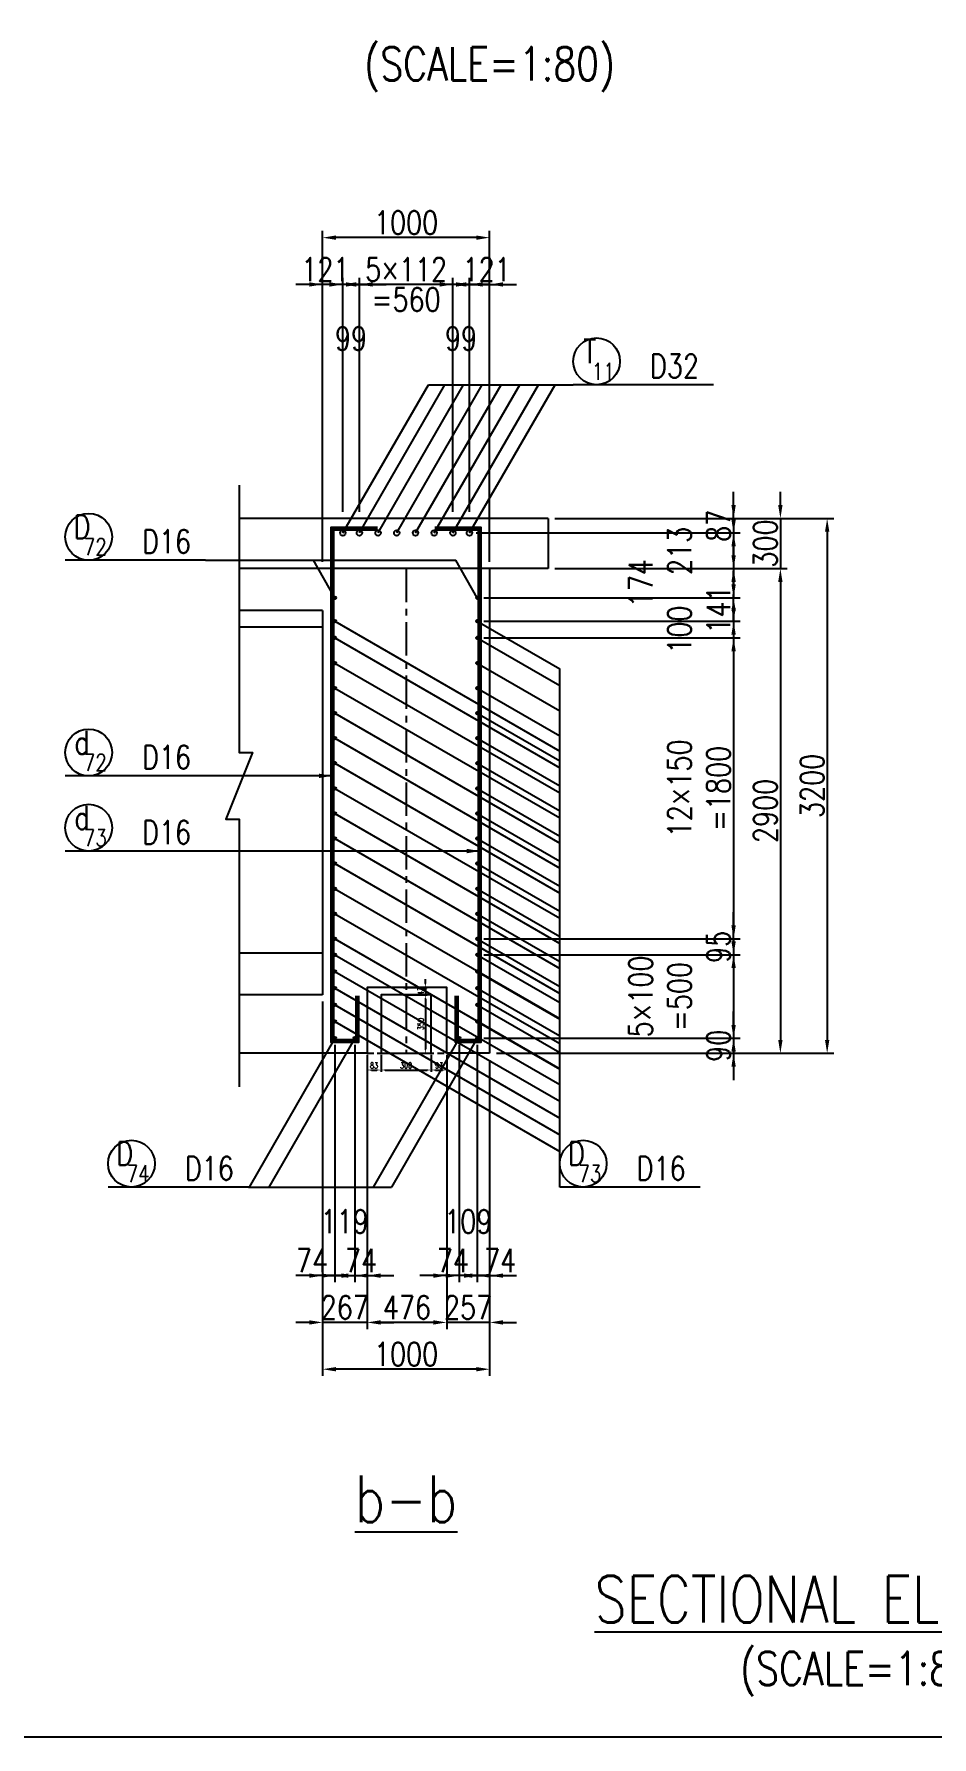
# Model space of a CAD drawing. Header units: millimetres. Extents: x -41433 to 131500, y -94900 to 39745.
# Drawn here: x 107423 to 112797, y -39900 to -29712 of the extents above; entities that cross this region are included whole.
import ezdxf
from ezdxf.enums import TextEntityAlignment as Align

# ---------------------------------------------------------------- set-up
doc = ezdxf.new("R2010")
doc.units = ezdxf.units.MM
doc.header["$LTSCALE"] = 160
doc.header["$MEASUREMENT"] = 0
doc.linetypes.add('CENTER', pattern=[2, 1.25, -0.25, 0.25, -0.25])
doc.linetypes.add('HIDDEN', pattern=[0.375, 0.25, -0.125])
doc.layers.get('DEFPOINTS').update_dxf_attribs({"color": 53, "linetype": 'CONTINUOUS'})
for name, color, linetype in [('DIM', 6, 'CONTINUOUS'), ('DIM-L', 6, 'CONTINUOUS'), ('GAIKEI-KEIKAKU', 4, 'CONTINUOUS'), ('TEKKIN-C', 3, 'CONTINUOUS'), ('TEKKIN-L', 2, 'CONTINUOUS'), ('TEKKIN-S', 3, 'CONTINUOUS'), ('TEXT', 4, 'CONTINUOUS'), ('TITLE', 3, 'CONTINUOUS')]:
    doc.layers.add(name, color=color, linetype=linetype)
doc.styles.add('DIM-TEXT', font='ROMANS', dxfattribs={"width": 0.8, "bigfont": 'EXTFONT'})
doc.styles.add('romans', font='romans.shx', dxfattribs={"bigfont": 'extfont.shx'})
doc.dimstyles.new('DIM10', dxfattribs={"dimscale": 10, "dimtxt": 3.5, "dimasz": 2.5, "dimexe": 1, "dimexo": 1, "dimgap": 1, "dimtad": 3, "dimdec": 1, "dimrnd": 1, "dimdsep": 46, "dimtxsty": 'DIM-TEXT', "dimcen": 0, "dimclrt": 4, "dimaunit": 1, "dimadec": 3, "dimazin": 2, "dimtfac": 1, "dimtdec": 1, "dimtix": 1, "dimtmove": 2, "dimatfit": 3, "dimfxl": 1, "dimtolj": 1, "dimtzin": 0, "dimlwd": -1, "dimlwe": -1, "dimarcsym": 0})
doc.dimstyles.new('DIM40', dxfattribs={"dimscale": 40, "dimtxt": 3.5, "dimasz": 2, "dimexe": 1, "dimexo": 1, "dimgap": 0.5, "dimtad": 1, "dimdec": 0, "dimzin": 9, "dimdsep": 46, "dimtxsty": 'DIM-TEXT', "dimcen": 0, "dimclrt": 4, "dimaunit": 1, "dimadec": 4, "dimazin": 0, "dimtfac": 1, "dimtdec": 0, "dimtix": 1, "dimtmove": 2, "dimatfit": 0, "dimfxl": 1, "dimlwd": -1, "dimlwe": -1, "dimarcsym": 0})

# ---------------------------------------------------------------- blocks, each defined once
blk = doc.blocks.new('*D1239')
at = {"layer": 'DEFPOINTS', "color": 0, "transparency": 16777216}
for p in [(109150, -35460), (110150, -35810), (109150, -37700)]:
    blk.add_point(p, dxfattribs=at)
at = {"layer": 'DIM', "color": 0, "transparency": 16777216}
for p, q in [((109150, -35500), (109150, -37740)), ((110150, -35850), (110150, -37740)), ((110070, -37700), (109230, -37700))]:
    blk.add_line(p, q, dxfattribs=at)
for points in [[(109230, -37687), (109230, -37713), (109150, -37700)], [(110070, -37687), (110070, -37713), (110150, -37700)]]:
    blk.add_solid(points, dxfattribs=at)
at = {"layer": 'DIM', "color": 4, "transparency": 16777216, "insert": (109650, -37610), "char_height": 140, "attachment_point": 5, "style": 'DIM-TEXT'}
blk.add_mtext('1000', dxfattribs=at)
blk = doc.blocks.new('*D1240')
at = {"layer": 'DEFPOINTS', "color": 0, "transparency": 16777216}
for p in [(110076, -35720), (110150, -35810), (110076, -37140)]:
    blk.add_point(p, dxfattribs=at)
at = {"layer": 'DIM', "color": 0, "transparency": 16777216}
for p, q in [((110076, -35760), (110076, -37180)), ((110150, -35850), (110150, -37180)), ((109996, -37140), (109916, -37140)), ((110150, -37140), (110076, -37140)), ((110230, -37140), (110310, -37140))]:
    blk.add_line(p, q, dxfattribs=at)
for points in [[(109996, -37127), (109996, -37153), (110076, -37140)], [(110230, -37127), (110230, -37153), (110150, -37140)]]:
    blk.add_solid(points, dxfattribs=at)
at = {"layer": 'DIM', "color": 4, "transparency": 16777216, "insert": (110213, -37050), "char_height": 140, "attachment_point": 5, "style": 'DIM-TEXT'}
blk.add_mtext('74', dxfattribs=at)
blk = doc.blocks.new('*D1241')
at = {"layer": 'DEFPOINTS', "color": 0, "transparency": 16777216}
for p in [(109967, -35720), (110076, -35720), (109967, -37140)]:
    blk.add_point(p, dxfattribs=at)
at = {"layer": 'DIM', "color": 0, "transparency": 16777216}
for p, q in [((109967, -35760), (109967, -37180)), ((110076, -35760), (110076, -37180)), ((109887, -37140), (109807, -37140)), ((110076, -37140), (109967, -37140)), ((110156, -37140), (110236, -37140))]:
    blk.add_line(p, q, dxfattribs=at)
for points in [[(109887, -37127), (109887, -37153), (109967, -37140)], [(110156, -37127), (110156, -37153), (110076, -37140)]]:
    blk.add_solid(points, dxfattribs=at)
at = {"layer": 'DIM', "color": 4, "transparency": 16777216, "insert": (110022, -36933), "char_height": 140, "attachment_point": 5, "style": 'DIM-TEXT'}
blk.add_mtext('109\\P ', dxfattribs=at)
blk = doc.blocks.new('*D1242')
at = {"layer": 'DEFPOINTS', "color": 0, "transparency": 16777216}
for p in [(109967, -35720), (109893, -35810), (109893, -37140)]:
    blk.add_point(p, dxfattribs=at)
at = {"layer": 'DIM', "color": 0, "transparency": 16777216}
for p, q in [((109967, -35760), (109967, -37180)), ((109893, -35850), (109893, -37180)), ((109813, -37140), (109733, -37140)), ((109967, -37140), (109893, -37140)), ((110047, -37140), (110127, -37140))]:
    blk.add_line(p, q, dxfattribs=at)
for points in [[(109813, -37127), (109813, -37153), (109893, -37140)], [(110047, -37127), (110047, -37153), (109967, -37140)]]:
    blk.add_solid(points, dxfattribs=at)
at = {"layer": 'DIM', "color": 4, "transparency": 16777216, "insert": (109930, -37050), "char_height": 140, "attachment_point": 5, "style": 'DIM-TEXT'}
blk.add_mtext('74', dxfattribs=at)
blk = doc.blocks.new('*D1243')
at = {"layer": 'DEFPOINTS', "color": 0, "transparency": 16777216}
for p in [(109417, -35810), (109893, -35810), (109417, -37420)]:
    blk.add_point(p, dxfattribs=at)
at = {"layer": 'DIM', "color": 0, "transparency": 16777216}
for p, q in [((109417, -35850), (109417, -37460)), ((109893, -35850), (109893, -37460)), ((109813, -37420), (109497, -37420))]:
    blk.add_line(p, q, dxfattribs=at)
for points in [[(109497, -37407), (109497, -37433), (109417, -37420)], [(109813, -37407), (109813, -37433), (109893, -37420)]]:
    blk.add_solid(points, dxfattribs=at)
at = {"layer": 'DIM', "color": 4, "transparency": 16777216, "insert": (109655, -37330), "char_height": 140, "attachment_point": 5, "style": 'DIM-TEXT'}
blk.add_mtext('476', dxfattribs=at)
blk = doc.blocks.new('*D1244')
at = {"layer": 'DEFPOINTS', "color": 0, "transparency": 16777216}
for p in [(109224, -35720), (109343, -35720), (109343, -37140)]:
    blk.add_point(p, dxfattribs=at)
at = {"layer": 'DIM', "color": 0, "transparency": 16777216}
for p, q in [((109224, -35760), (109224, -37180)), ((109343, -35760), (109343, -37180)), ((109144, -37140), (109064, -37140)), ((109224, -37140), (109343, -37140)), ((109423, -37140), (109503, -37140))]:
    blk.add_line(p, q, dxfattribs=at)
for points in [[(109144, -37127), (109144, -37153), (109224, -37140)], [(109423, -37127), (109423, -37153), (109343, -37140)]]:
    blk.add_solid(points, dxfattribs=at)
at = {"layer": 'DIM', "color": 4, "transparency": 16777216, "insert": (109283, -36933), "char_height": 140, "attachment_point": 5, "style": 'DIM-TEXT'}
blk.add_mtext('119\\P ', dxfattribs=at)
blk = doc.blocks.new('*D1245')
at = {"layer": 'DEFPOINTS', "color": 0, "transparency": 16777216}
for p in [(109343, -35720), (109417, -35810), (109417, -37140)]:
    blk.add_point(p, dxfattribs=at)
at = {"layer": 'DIM', "color": 0, "transparency": 16777216}
for p, q in [((109343, -35760), (109343, -37180)), ((109417, -35850), (109417, -37180)), ((109263, -37140), (109183, -37140)), ((109343, -37140), (109417, -37140)), ((109497, -37140), (109577, -37140))]:
    blk.add_line(p, q, dxfattribs=at)
for points in [[(109263, -37127), (109263, -37153), (109343, -37140)], [(109497, -37127), (109497, -37153), (109417, -37140)]]:
    blk.add_solid(points, dxfattribs=at)
at = {"layer": 'DIM', "color": 4, "transparency": 16777216, "insert": (109380, -37050), "char_height": 140, "attachment_point": 5, "style": 'DIM-TEXT'}
blk.add_mtext('74', dxfattribs=at)
blk = doc.blocks.new('*D1246')
at = {"layer": 'DEFPOINTS', "color": 0, "transparency": 16777216}
for p in [(109224, -35720), (109150, -35810), (109224, -37140)]:
    blk.add_point(p, dxfattribs=at)
at = {"layer": 'DIM', "color": 0, "transparency": 16777216}
for p, q in [((109224, -35760), (109224, -37180)), ((109150, -35850), (109150, -37180)), ((109070, -37140), (108990, -37140)), ((109150, -37140), (109224, -37140)), ((109304, -37140), (109384, -37140))]:
    blk.add_line(p, q, dxfattribs=at)
for points in [[(109070, -37127), (109070, -37153), (109150, -37140)], [(109304, -37127), (109304, -37153), (109224, -37140)]]:
    blk.add_solid(points, dxfattribs=at)
at = {"layer": 'DIM', "color": 4, "transparency": 16777216, "insert": (109087, -37050), "char_height": 140, "attachment_point": 5, "style": 'DIM-TEXT'}
blk.add_mtext('74', dxfattribs=at)
blk = doc.blocks.new('*D1247')
at = {"layer": 'DEFPOINTS', "color": 0, "transparency": 16777216}
for p in [(109893, -35810), (110150, -35810), (109893, -37420)]:
    blk.add_point(p, dxfattribs=at)
at = {"layer": 'DIM', "color": 0, "transparency": 16777216}
for p, q in [((109893, -35850), (109893, -37460)), ((110150, -35850), (110150, -37460)), ((109813, -37420), (109733, -37420)), ((110150, -37420), (109893, -37420)), ((110230, -37420), (110310, -37420))]:
    blk.add_line(p, q, dxfattribs=at)
for points in [[(109813, -37407), (109813, -37433), (109893, -37420)], [(110230, -37407), (110230, -37433), (110150, -37420)]]:
    blk.add_solid(points, dxfattribs=at)
at = {"layer": 'DIM', "color": 4, "transparency": 16777216, "insert": (110021, -37330), "char_height": 140, "attachment_point": 5, "style": 'DIM-TEXT'}
blk.add_mtext('257', dxfattribs=at)
blk = doc.blocks.new('*D1248')
at = {"layer": 'DEFPOINTS', "color": 0, "transparency": 16777216}
for p in [(109150, -35460), (109417, -35810), (109150, -37420)]:
    blk.add_point(p, dxfattribs=at)
at = {"layer": 'DIM', "color": 0, "transparency": 16777216}
for p, q in [((109150, -35500), (109150, -37460)), ((109417, -35850), (109417, -37460)), ((109070, -37420), (108990, -37420)), ((109417, -37420), (109150, -37420)), ((109497, -37420), (109577, -37420))]:
    blk.add_line(p, q, dxfattribs=at)
for points in [[(109070, -37407), (109070, -37433), (109150, -37420)], [(109497, -37407), (109497, -37433), (109417, -37420)]]:
    blk.add_solid(points, dxfattribs=at)
at = {"layer": 'DIM', "color": 4, "transparency": 16777216, "insert": (109283, -37330), "char_height": 140, "attachment_point": 5, "style": 'DIM-TEXT'}
blk.add_mtext('267', dxfattribs=at)
blk = doc.blocks.new('*D1249')
at = {"layer": 'DEFPOINTS', "color": 0, "transparency": 16777216}
for p in [(110500, -32910), (110076, -33084), (111610, -33084)]:
    blk.add_point(p, dxfattribs=at)
at = {"layer": 'DIM', "color": 0, "transparency": 16777216}
for p, q in [((111610, -32830), (111610, -32750)), ((110540, -32910), (111650, -32910)), ((111610, -32910), (111610, -33084)), ((110116, -33084), (111650, -33084)), ((111610, -33164), (111610, -33244))]:
    blk.add_line(p, q, dxfattribs=at)
for points in [[(111597, -32830), (111623, -32830), (111610, -32910)], [(111597, -33164), (111623, -33164), (111610, -33084)]]:
    blk.add_solid(points, dxfattribs=at)
at = {"layer": 'DIM', "color": 4, "transparency": 16777216, "insert": (111287, -32997), "char_height": 140, "attachment_point": 5, "rotation": 90, "style": 'DIM-TEXT'}
blk.add_mtext('174\\P\\P ', dxfattribs=at)
blk = doc.blocks.new('*D1250')
at = {"layer": 'DEFPOINTS', "color": 0, "transparency": 16777216}
for p in [(110076, -33325), (110076, -35125), (111610, -35125)]:
    blk.add_point(p, dxfattribs=at)
at = {"layer": 'DIM', "color": 0, "transparency": 16777216}
for p, q in [((110116, -33325), (111650, -33325)), ((111610, -33405), (111610, -35045)), ((110116, -35125), (111650, -35125))]:
    blk.add_line(p, q, dxfattribs=at)
for points in [[(111597, -33405), (111623, -33405), (111610, -33325)], [(111597, -35045), (111623, -35045), (111610, -35125)]]:
    blk.add_solid(points, dxfattribs=at)
at = {"layer": 'DIM', "color": 4, "transparency": 16777216, "insert": (111403, -34225), "char_height": 140, "attachment_point": 5, "rotation": 90, "style": 'DIM-TEXT'}
blk.add_mtext('12×150\\P=1800', dxfattribs=at)
blk = doc.blocks.new('*D1251')
at = {"layer": 'DEFPOINTS', "color": 0, "transparency": 16777216}
for p in [(110076, -35125), (110076, -35220), (111610, -35220)]:
    blk.add_point(p, dxfattribs=at)
at = {"layer": 'DIM', "color": 0, "transparency": 16777216}
for p, q in [((111610, -35045), (111610, -34965)), ((110116, -35125), (111650, -35125)), ((111610, -35125), (111610, -35220)), ((110116, -35220), (111650, -35220)), ((111610, -35300), (111610, -35380))]:
    blk.add_line(p, q, dxfattribs=at)
for points in [[(111597, -35045), (111623, -35045), (111610, -35125)], [(111597, -35300), (111623, -35300), (111610, -35220)]]:
    blk.add_solid(points, dxfattribs=at)
at = {"layer": 'DIM', "color": 4, "transparency": 16777216, "insert": (111520, -35173), "char_height": 140, "attachment_point": 5, "rotation": 90, "style": 'DIM-TEXT'}
blk.add_mtext('95', dxfattribs=at)
blk = doc.blocks.new('*D1252')
at = {"layer": 'DEFPOINTS', "color": 0, "transparency": 16777216}
for p in [(110076, -35220), (110076, -35720), (111610, -35720)]:
    blk.add_point(p, dxfattribs=at)
at = {"layer": 'DIM', "color": 0, "transparency": 16777216}
for p, q in [((111610, -35140), (111610, -35060)), ((110116, -35220), (111650, -35220)), ((111610, -35220), (111610, -35720)), ((110116, -35720), (111650, -35720)), ((111610, -35800), (111610, -35880))]:
    blk.add_line(p, q, dxfattribs=at)
for points in [[(111597, -35140), (111623, -35140), (111610, -35220)], [(111597, -35800), (111623, -35800), (111610, -35720)]]:
    blk.add_solid(points, dxfattribs=at)
at = {"layer": 'DIM', "color": 4, "transparency": 16777216, "insert": (111287, -35470), "char_height": 140, "attachment_point": 5, "rotation": 90, "style": 'DIM-TEXT'}
blk.add_mtext('5×100\\P=500\\P ', dxfattribs=at)
blk = doc.blocks.new('*D1253')
at = {"layer": 'DEFPOINTS', "color": 0, "transparency": 16777216}
for p in [(110076, -35720), (110150, -35810), (111610, -35810)]:
    blk.add_point(p, dxfattribs=at)
at = {"layer": 'DIM', "color": 0, "transparency": 16777216}
for p, q in [((111610, -35640), (111610, -35560)), ((110116, -35720), (111650, -35720)), ((111610, -35720), (111610, -35810)), ((110190, -35810), (111650, -35810)), ((111610, -35890), (111610, -35970))]:
    blk.add_line(p, q, dxfattribs=at)
for points in [[(111597, -35640), (111623, -35640), (111610, -35720)], [(111597, -35890), (111623, -35890), (111610, -35810)]]:
    blk.add_solid(points, dxfattribs=at)
at = {"layer": 'DIM', "color": 4, "transparency": 16777216, "insert": (111520, -35765), "char_height": 140, "attachment_point": 5, "rotation": 90, "style": 'DIM-TEXT'}
blk.add_mtext('90', dxfattribs=at)
blk = doc.blocks.new('*D1254')
at = {"layer": 'DEFPOINTS', "color": 0, "transparency": 16777216}
for p in [(110500, -32610), (110500, -32910), (111890, -32910)]:
    blk.add_point(p, dxfattribs=at)
at = {"layer": 'DIM', "color": 0, "transparency": 16777216}
for p, q in [((111890, -32530), (111890, -32450)), ((110540, -32610), (111930, -32610)), ((111890, -32610), (111890, -32910)), ((110540, -32910), (111930, -32910)), ((111890, -32990), (111890, -33070))]:
    blk.add_line(p, q, dxfattribs=at)
for points in [[(111877, -32530), (111903, -32530), (111890, -32610)], [(111877, -32990), (111903, -32990), (111890, -32910)]]:
    blk.add_solid(points, dxfattribs=at)
at = {"layer": 'DIM', "color": 4, "transparency": 16777216, "insert": (111800, -32760), "char_height": 140, "attachment_point": 5, "rotation": 90, "style": 'DIM-TEXT'}
blk.add_mtext('300', dxfattribs=at)
blk = doc.blocks.new('*D1255')
at = {"layer": 'DEFPOINTS', "color": 0, "transparency": 16777216}
for p in [(110500, -32910), (110150, -35810), (111890, -35810)]:
    blk.add_point(p, dxfattribs=at)
at = {"layer": 'DIM', "color": 0, "transparency": 16777216}
for p, q in [((110540, -32910), (111930, -32910)), ((111890, -32990), (111890, -35730)), ((110190, -35810), (111930, -35810))]:
    blk.add_line(p, q, dxfattribs=at)
for points in [[(111877, -32990), (111903, -32990), (111890, -32910)], [(111877, -35730), (111903, -35730), (111890, -35810)]]:
    blk.add_solid(points, dxfattribs=at)
at = {"layer": 'DIM', "color": 4, "transparency": 16777216, "insert": (111800, -34360), "char_height": 140, "attachment_point": 5, "rotation": 90, "style": 'DIM-TEXT'}
blk.add_mtext('2900', dxfattribs=at)
blk = doc.blocks.new('*D1256')
at = {"layer": 'DEFPOINTS', "color": 0, "transparency": 16777216}
for p in [(110500, -32610), (110150, -35810), (112170, -35810)]:
    blk.add_point(p, dxfattribs=at)
at = {"layer": 'DIM', "color": 0, "transparency": 16777216}
for p, q in [((110540, -32610), (112210, -32610)), ((112170, -32690), (112170, -35730)), ((110190, -35810), (112210, -35810))]:
    blk.add_line(p, q, dxfattribs=at)
for points in [[(112157, -32690), (112183, -32690), (112170, -32610)], [(112157, -35730), (112183, -35730), (112170, -35810)]]:
    blk.add_solid(points, dxfattribs=at)
at = {"layer": 'DIM', "color": 4, "transparency": 16777216, "insert": (112080, -34210), "char_height": 140, "attachment_point": 5, "rotation": 90, "style": 'DIM-TEXT'}
blk.add_mtext('3200', dxfattribs=at)
blk = doc.blocks.new('*D1257')
at = {"layer": 'DEFPOINTS', "color": 0, "transparency": 16777216}
for p in [(110076, -33084), (111610, -33084), (110076, -33225)]:
    blk.add_point(p, dxfattribs=at)
at = {"layer": 'DIM', "color": 0, "transparency": 16777216}
for p, q in [((111610, -33004), (111610, -32924)), ((110116, -33084), (111650, -33084)), ((111610, -33225), (111610, -33084)), ((110116, -33225), (111650, -33225)), ((111610, -33305), (111610, -33385))]:
    blk.add_line(p, q, dxfattribs=at)
for points in [[(111597, -33004), (111623, -33004), (111610, -33084)], [(111597, -33305), (111623, -33305), (111610, -33225)]]:
    blk.add_solid(points, dxfattribs=at)
at = {"layer": 'DIM', "color": 4, "transparency": 16777216, "insert": (111520, -33155), "char_height": 140, "attachment_point": 5, "rotation": 90, "style": 'DIM-TEXT'}
blk.add_mtext('141', dxfattribs=at)
blk = doc.blocks.new('*D1271')
at = {"layer": 'DEFPOINTS', "color": 0, "transparency": 16777216}
for p in [(110076, -33225), (110076, -33325), (111610, -33325)]:
    blk.add_point(p, dxfattribs=at)
at = {"layer": 'DIM', "color": 0, "transparency": 16777216}
for p, q in [((111610, -33145), (111610, -33065)), ((110116, -33225), (111650, -33225)), ((111610, -33225), (111610, -33325)), ((110116, -33325), (111650, -33325)), ((111610, -33405), (111610, -33485))]:
    blk.add_line(p, q, dxfattribs=at)
for points in [[(111597, -33145), (111623, -33145), (111610, -33225)], [(111597, -33405), (111623, -33405), (111610, -33325)]]:
    blk.add_solid(points, dxfattribs=at)
at = {"layer": 'DIM', "color": 4, "transparency": 16777216, "insert": (111403, -33275), "char_height": 140, "attachment_point": 5, "rotation": 90, "style": 'DIM-TEXT'}
blk.add_mtext('100\\P ', dxfattribs=at)
blk = doc.blocks.new('*D706')
at = {"layer": 'DEFPOINTS', "transparency": 16777216}
for p, q in [((122520, 4360), (122520, 4260)), ((122820, 4360), (122820, 4260)), ((122545, 4270), (122795, 4270))]:
    blk.add_line(p, q, dxfattribs=at)
at = {"layer": 'DEFPOINTS', "color": 0, "transparency": 16777216}
for p in [(122520, 4370), (122820, 4370), (122820, 4270)]:
    blk.add_point(p, dxfattribs=at)
at = {"layer": 'DEFPOINTS', "transparency": 16777216}
for points in [[(122545, 4274), (122545, 4266), (122520, 4270)], [(122795, 4274), (122795, 4266), (122820, 4270)]]:
    blk.add_solid(points, dxfattribs=at)
at = {"layer": 'DEFPOINTS', "transparency": 16777216, "insert": (122670, 4297), "char_height": 35, "attachment_point": 5, "style": 'DIM-TEXT'}
blk.add_mtext('\\A1;300', dxfattribs=at)
blk = doc.blocks.new('*D707')
at = {"layer": 'DEFPOINTS', "transparency": 16777216}
for p, q in [((122437, 4360), (122437, 4260)), ((122520, 4360), (122520, 4260)), ((122462, 4270), (122495, 4270))]:
    blk.add_line(p, q, dxfattribs=at)
at = {"layer": 'DEFPOINTS', "color": 0, "transparency": 16777216}
for p in [(122437, 4370), (122520, 4370), (122520, 4270)]:
    blk.add_point(p, dxfattribs=at)
at = {"layer": 'DEFPOINTS', "transparency": 16777216}
for points in [[(122462, 4274), (122462, 4266), (122437, 4270)], [(122495, 4274), (122495, 4266), (122520, 4270)]]:
    blk.add_solid(points, dxfattribs=at)
at = {"layer": 'DEFPOINTS', "transparency": 16777216, "insert": (122478, 4297), "char_height": 35, "attachment_point": 5, "style": 'DIM-TEXT'}
blk.add_mtext('\\A1;83', dxfattribs=at)
blk = doc.blocks.new('*D708')
at = {"layer": 'DEFPOINTS', "transparency": 16777216}
for p, q in [((122820, 4360), (122820, 4260)), ((122913, 4360), (122913, 4260)), ((122845, 4270), (122888, 4270))]:
    blk.add_line(p, q, dxfattribs=at)
at = {"layer": 'DEFPOINTS', "color": 0, "transparency": 16777216}
for p in [(122820, 4370), (122913, 4370), (122913, 4270)]:
    blk.add_point(p, dxfattribs=at)
at = {"layer": 'DEFPOINTS', "transparency": 16777216}
for points in [[(122845, 4274), (122845, 4266), (122820, 4270)], [(122888, 4274), (122888, 4266), (122913, 4270)]]:
    blk.add_solid(points, dxfattribs=at)
at = {"layer": 'DEFPOINTS', "transparency": 16777216, "insert": (122867, 4297), "char_height": 35, "attachment_point": 5, "style": 'DIM-TEXT'}
blk.add_mtext('\\A1;93', dxfattribs=at)
blk = doc.blocks.new('*D709')
at = {"layer": 'DEFPOINTS', "transparency": 16777216}
for p, q in [((122655, 4720), (122795, 4720)), ((122785, 4695), (122785, 4395)), ((122655, 4370), (122795, 4370))]:
    blk.add_line(p, q, dxfattribs=at)
at = {"layer": 'DEFPOINTS', "color": 0, "transparency": 16777216}
for p in [(122645, 4720), (122645, 4370), (122785, 4370)]:
    blk.add_point(p, dxfattribs=at)
at = {"layer": 'DEFPOINTS', "transparency": 16777216}
for points in [[(122781, 4695), (122789, 4695), (122785, 4720)], [(122781, 4395), (122789, 4395), (122785, 4370)]]:
    blk.add_solid(points, dxfattribs=at)
at = {"layer": 'DEFPOINTS', "transparency": 16777216, "insert": (122758, 4545), "char_height": 35, "attachment_point": 5, "rotation": 90, "style": 'DIM-TEXT'}
blk.add_mtext('\\A1;350', dxfattribs=at)
blk = doc.blocks.new('*D710')
at = {"layer": 'DEFPOINTS', "transparency": 16777216}
for p, q in [((122785, 4788), (122785, 4813)), ((122655, 4763), (122795, 4763)), ((122655, 4720), (122795, 4720)), ((122785, 4763), (122785, 4720)), ((122785, 4695), (122785, 4670))]:
    blk.add_line(p, q, dxfattribs=at)
at = {"layer": 'DEFPOINTS', "color": 0, "transparency": 16777216}
for p in [(122645, 4763), (122645, 4720), (122785, 4720)]:
    blk.add_point(p, dxfattribs=at)
at = {"layer": 'DEFPOINTS', "transparency": 16777216}
for points in [[(122781, 4788), (122789, 4788), (122785, 4763)], [(122781, 4695), (122789, 4695), (122785, 4720)]]:
    blk.add_solid(points, dxfattribs=at)
at = {"layer": 'DEFPOINTS', "transparency": 16777216, "insert": (122758, 4742), "char_height": 35, "attachment_point": 5, "rotation": 90, "style": 'DIM-TEXT'}
blk.add_mtext('\\A1;43', dxfattribs=at)
blk = doc.blocks.new('*D1221')
at = {"layer": 'DEFPOINTS', "color": 0, "transparency": 16777216}
for p in [(110029, -32697), (110500, -32610), (111610, -32697)]:
    blk.add_point(p, dxfattribs=at)
at = {"layer": 'DIM', "color": 0, "transparency": 16777216}
for p, q in [((111610, -32530), (111610, -32450)), ((110069, -32697), (111650, -32697)), ((110540, -32610), (111650, -32610)), ((111610, -32610), (111610, -32697)), ((111610, -32777), (111610, -32857))]:
    blk.add_line(p, q, dxfattribs=at)
for points in [[(111597, -32530), (111623, -32530), (111610, -32610)], [(111597, -32777), (111623, -32777), (111610, -32697)]]:
    blk.add_solid(points, dxfattribs=at)
at = {"layer": 'DIM', "color": 4, "transparency": 16777216, "insert": (111520, -32654), "char_height": 140, "attachment_point": 5, "rotation": 90, "style": 'DIM-TEXT'}
blk.add_mtext('87', dxfattribs=at)
blk = doc.blocks.new('*D1222')
at = {"layer": 'DEFPOINTS', "color": 0, "transparency": 16777216}
for p in [(110029, -32697), (110500, -32910), (111610, -32910)]:
    blk.add_point(p, dxfattribs=at)
at = {"layer": 'DIM', "color": 0, "transparency": 16777216}
for p, q in [((111610, -32617), (111610, -32537)), ((110069, -32697), (111650, -32697)), ((111610, -32697), (111610, -32910)), ((110540, -32910), (111650, -32910)), ((111610, -32990), (111610, -33070))]:
    blk.add_line(p, q, dxfattribs=at)
for points in [[(111597, -32617), (111623, -32617), (111610, -32697)], [(111597, -32990), (111623, -32990), (111610, -32910)]]:
    blk.add_solid(points, dxfattribs=at)
at = {"layer": 'DIM', "color": 4, "transparency": 16777216, "insert": (111403, -32804), "char_height": 140, "attachment_point": 5, "rotation": 90, "style": 'DIM-TEXT'}
blk.add_mtext('213\\P ', dxfattribs=at)
blk = doc.blocks.new('*D1294')
at = {"layer": 'DEFPOINTS', "color": 0, "transparency": 16777216}
for p in [(109150, -30930), (109150, -32910), (110150, -32910)]:
    blk.add_point(p, dxfattribs=at)
at = {"layer": 'DIM', "color": 0, "transparency": 16777216}
for p, q in [((109150, -32870), (109150, -30890)), ((110070, -30930), (109230, -30930)), ((110150, -32870), (110150, -30890))]:
    blk.add_line(p, q, dxfattribs=at)
for points in [[(109230, -30917), (109230, -30943), (109150, -30930)], [(110070, -30917), (110070, -30943), (110150, -30930)]]:
    blk.add_solid(points, dxfattribs=at)
at = {"layer": 'DIM', "color": 4, "transparency": 16777216, "insert": (109650, -30840), "char_height": 140, "attachment_point": 5, "style": 'DIM-TEXT'}
blk.add_mtext('1000', dxfattribs=at)
blk = doc.blocks.new('*D1295')
at = {"layer": 'DEFPOINTS', "color": 0, "transparency": 16777216}
for p in [(110029, -31210), (110029, -32610), (110150, -32910)]:
    blk.add_point(p, dxfattribs=at)
at = {"layer": 'DIM', "color": 0, "transparency": 16777216}
for p, q in [((110029, -32570), (110029, -31170)), ((110150, -32870), (110150, -31170)), ((109949, -31210), (109869, -31210)), ((110150, -31210), (110029, -31210)), ((110230, -31210), (110310, -31210))]:
    blk.add_line(p, q, dxfattribs=at)
for points in [[(109949, -31197), (109949, -31223), (110029, -31210)], [(110230, -31197), (110230, -31223), (110150, -31210)]]:
    blk.add_solid(points, dxfattribs=at)
at = {"layer": 'DIM', "color": 4, "transparency": 16777216, "insert": (110132, -31120), "char_height": 140, "attachment_point": 5, "style": 'DIM-TEXT'}
blk.add_mtext('121', dxfattribs=at)
blk = doc.blocks.new('*D1296')
at = {"layer": 'DEFPOINTS', "color": 0, "transparency": 16777216}
for p in [(109930, -31210), (109930, -32610), (110029, -32610)]:
    blk.add_point(p, dxfattribs=at)
at = {"layer": 'DIM', "color": 0, "transparency": 16777216}
for p, q in [((109930, -32570), (109930, -31170)), ((110029, -32570), (110029, -31170)), ((109850, -31210), (109770, -31210)), ((110029, -31210), (109930, -31210)), ((110109, -31210), (110189, -31210))]:
    blk.add_line(p, q, dxfattribs=at)
for points in [[(109850, -31197), (109850, -31223), (109930, -31210)], [(110109, -31197), (110109, -31223), (110029, -31210)]]:
    blk.add_solid(points, dxfattribs=at)
at = {"layer": 'DIM', "color": 4, "transparency": 16777216, "insert": (109979, -31417), "char_height": 140, "attachment_point": 5, "style": 'DIM-TEXT'}
blk.add_mtext('\\P99', dxfattribs=at)
blk = doc.blocks.new('*D1297')
at = {"layer": 'DEFPOINTS', "color": 0, "transparency": 16777216}
for p in [(109370, -31210), (109370, -32610), (109930, -32610)]:
    blk.add_point(p, dxfattribs=at)
at = {"layer": 'DIM', "color": 0, "transparency": 16777216}
for p, q in [((109370, -32570), (109370, -31170)), ((109930, -32570), (109930, -31170)), ((109290, -31210), (109210, -31210)), ((109930, -31210), (109370, -31210)), ((110010, -31210), (110090, -31210))]:
    blk.add_line(p, q, dxfattribs=at)
for points in [[(109290, -31197), (109290, -31223), (109370, -31210)], [(110010, -31197), (110010, -31223), (109930, -31210)]]:
    blk.add_solid(points, dxfattribs=at)
at = {"layer": 'DIM', "color": 4, "transparency": 16777216, "char_height": 140, "attachment_point": 5, "style": 'DIM-TEXT'}
for s, insert in [('5×112', (109650, -31120)), ('=560', (109650, -31300))]:
    blk.add_mtext(s, dxfattribs=dict(at, insert=insert))
blk = doc.blocks.new('*D1298')
at = {"layer": 'DEFPOINTS', "color": 0, "transparency": 16777216}
for p in [(109271, -31210), (109271, -32610), (109370, -32610)]:
    blk.add_point(p, dxfattribs=at)
at = {"layer": 'DIM', "color": 0, "transparency": 16777216}
for p, q in [((109271, -32570), (109271, -31170)), ((109370, -32570), (109370, -31170)), ((109191, -31210), (109111, -31210)), ((109370, -31210), (109271, -31210)), ((109450, -31210), (109530, -31210))]:
    blk.add_line(p, q, dxfattribs=at)
for points in [[(109191, -31197), (109191, -31223), (109271, -31210)], [(109450, -31197), (109450, -31223), (109370, -31210)]]:
    blk.add_solid(points, dxfattribs=at)
at = {"layer": 'DIM', "color": 4, "transparency": 16777216, "insert": (109320, -31417), "char_height": 140, "attachment_point": 5, "style": 'DIM-TEXT'}
blk.add_mtext('\\P99', dxfattribs=at)
blk = doc.blocks.new('*D1299')
at = {"layer": 'DEFPOINTS', "color": 0, "transparency": 16777216}
for p in [(109150, -31210), (109271, -32610), (109150, -32910)]:
    blk.add_point(p, dxfattribs=at)
at = {"layer": 'DIM', "color": 0, "transparency": 16777216}
for p, q in [((109150, -32870), (109150, -31170)), ((109271, -32570), (109271, -31170)), ((109070, -31210), (108990, -31210)), ((109271, -31210), (109150, -31210)), ((109351, -31210), (109431, -31210))]:
    blk.add_line(p, q, dxfattribs=at)
for points in [[(109070, -31197), (109070, -31223), (109150, -31210)], [(109351, -31197), (109351, -31223), (109271, -31210)]]:
    blk.add_solid(points, dxfattribs=at)
at = {"layer": 'DIM', "color": 4, "transparency": 16777216, "insert": (109167, -31120), "char_height": 140, "attachment_point": 5, "style": 'DIM-TEXT'}
blk.add_mtext('121', dxfattribs=at)
blk = doc.blocks.new('stopper(M2)_R1500L35')
at = {"layer": 'DEFPOINTS', "linetype": 'HIDDEN'}
blk.add_lwpolyline([(122436.8, 4370), (122913.2, 4370), (122913.2, 4763.2), (122436.8, 4763.2)], close=True, dxfattribs=at)
at = {"layer": 'DEFPOINTS'}
blk.add_lwpolyline([(122520, 4370), (122820, 4370), (122820, 4720), (122520, 4720)], close=True, dxfattribs=at)
for base, p1, p2, picture, middle in [((122785, 4720), (122645, 4763.2), (122645, 4720), '*D710', (122757.5, 4741.6)), ((122785, 4370), (122645, 4720), (122645, 4370), '*D709', (122757.5, 4545))]:
    dim = blk.add_linear_dim(base=base, p1=p1, p2=p2, angle=90, dimstyle='DIM10', override={"dimclrt": 256}, dxfattribs=at)
    dim.commit()
    dim.dimension.update_dxf_attribs({"geometry": picture, "text_midpoint": middle})
for base, p1, p2, picture, middle in [((122520, 4270), (122436.8, 4370), (122520, 4370), '*D707', (122478.4, 4297.5)), ((122820, 4270), (122520, 4370), (122820, 4370), '*D706', (122670, 4297.5)), ((122913.2, 4270), (122820, 4370), (122913.2, 4370), '*D708', (122866.6, 4297.5))]:
    dim = blk.add_linear_dim(base=base, p1=p1, p2=p2, dimstyle='DIM10', override={"dimclrt": 256}, dxfattribs=at)
    dim.commit()
    dim.dimension.update_dxf_attribs({"geometry": picture, "text_midpoint": middle})

msp = doc.modelspace()

# ---------------------------------------------------------------- linework, layer by layer
at = {"layer": 'DEFPOINTS', "linetype": 'CENTER'}
msp.add_line((109650, -32910), (109650, -35810), dxfattribs=at)
at = {"layer": 'DEFPOINTS', "flags": 128}
msp.add_lwpolyline([(131500, -19500), (100000, -19500), (100000, -39900), (131500, -39900)], close=True, dxfattribs=at)
for points in [[(109478, -32665), (109200, -32665), (109200, -35744), (109366.8, -35744), (109366.8, -35466)], [(109478, -32681), (109216, -32681), (109216, -35728), (109350.8, -35728), (109350.8, -35466)], [(109943.2, -35466), (109943.2, -35744), (110100, -35744), (110100, -32665), (109822, -32665)], [(109959.2, -35466), (109959.2, -35728), (110084, -35728), (110084, -32681), (109822, -32681)]]:
    msp.add_lwpolyline(points, dxfattribs=at)
at = {"layer": 'DIM-L'}
for p, q in [((109271, -32697), (109783.11, -31810)), ((109370, -32697), (109882.11, -31810)), ((109482, -32697), (109994.11, -31810)), ((109594, -32697), (110106.11, -31810)), ((109706, -32697), (110218.11, -31810)), ((109783.11, -31810), (110650, -31810)), ((109818, -32697), (110330.11, -31810)), ((109930, -32697), (110442.11, -31810)), ((110029, -32697), (110541.11, -31810)), ((111490, -31810), (110650, -31810)), ((108450, -32860), (107610, -32860)), ((108450, -32860), (109946.67, -32860)), ((109224, -33084), (109094.67, -32860)), ((110076, -33084), (109946.67, -32860)), ((109224, -33225), (110570, -34002.11)), ((110076, -33225), (110570, -33510.21)), ((109224, -33325), (110570, -34102.11)), ((110076, -33325), (110570, -33610.21)), ((109224, -33475), (110570, -34252.11)), ((110076, -33475), (110570, -33760.21)), ((110570, -36610), (110570, -33510.21)), ((109224, -33625), (110570, -34402.11)), ((110076, -33625), (110570, -33910.21)), ((109224, -33775), (110570, -34552.11)), ((110076, -33775), (110570, -34060.21)), ((109224, -33925), (110570, -34702.11)), ((110076, -33925), (110570, -34210.21)), ((109224, -34075), (110570, -34852.11)), ((110076, -34075), (110570, -34360.21)), ((108450, -34150), (107610, -34150)), ((109208, -34150), (108450, -34150)), ((109224, -34225), (110570, -35002.11)), ((110076, -34225), (110570, -34510.21)), ((109224, -34375), (110570, -35152.11)), ((110076, -34375), (110570, -34660.21)), ((109224, -34525), (110570, -35302.11)), ((110076, -34525), (110570, -34810.21)), ((108450, -34600), (107610, -34600)), ((110092, -34600), (108450, -34600)), ((109224, -34675), (110570, -35452.11)), ((110076, -34675), (110570, -34960.21)), ((109224, -34825), (110570, -35602.11)), ((110076, -34825), (110570, -35110.21)), ((109224, -34975), (110570, -35752.11)), ((110076, -34975), (110570, -35260.21)), ((109224, -35125), (110570, -35902.11)), ((110076, -35125), (110570, -35410.21)), ((109224, -35220), (110570, -35997.11)), ((110076, -35220), (110570, -35505.21)), ((109224, -35320), (110570, -36097.11)), ((110076, -35320), (110570, -35605.21)), ((109224, -35420), (110570, -36197.11)), ((110076, -35420), (110570, -35705.21)), ((109224, -35520), (110570, -36297.11)), ((110076, -35520), (110570, -35805.21)), ((109224, -35620), (110570, -36397.11)), ((110076, -35620), (110570, -35905.21)), ((109224, -35720), (108710.16, -36610)), ((109342.8, -35720), (108828.96, -36610)), ((109967.2, -35720), (109453.36, -36610)), ((110076, -35720), (109562.16, -36610)), ((108705.93, -36610), (107865.93, -36610)), ((108705.93, -36610), (109562.16, -36610)), ((111410, -36610), (110570, -36610))]:
    msp.add_line(p, q, dxfattribs=at)
at = {"layer": 'DIM-L', "flags": 128}
msp.add_lwpolyline([(108650, -32410), (108650, -34010), (108730, -34010), (108570, -34410), (108650, -34410), (108650, -36010)], dxfattribs=at)
at = {"layer": 'DIM-L'}
for centre in [(110790, -31670), (107750, -32720), (107750, -34010), (107750, -34460), (108005.93, -36470), (110710, -36470)]:
    msp.add_circle(centre, 140, dxfattribs=at)
for points in [[(109128, -34163.33), (109128, -34136.67), (109208, -34150)], [(110012, -34613.33), (110012, -34586.67), (110092, -34600)]]:
    msp.add_solid(points, dxfattribs=at)
at = {"layer": 'GAIKEI-KEIKAKU'}
for p, q in [((110500, -32610), (108650, -32610)), ((110500, -32610), (110500, -32910)), ((110500, -32910), (108650, -32910)), ((110150, -32910), (110150, -35810)), ((109150, -33160), (108650, -33160)), ((109150, -33160), (109150, -35460)), ((109150, -33260), (108650, -33260)), ((109150, -35210), (108650, -35210)), ((109150, -35460), (108650, -35460)), ((109417, -35810), (108650, -35810)), ((110150, -35810), (109893, -35810))]:
    msp.add_line(p, q, dxfattribs=at)
at = {"layer": 'GAIKEI-KEIKAKU', "flags": 128}
msp.add_lwpolyline([(109893.2, -35810), (109893.2, -35416.8), (109416.8, -35416.8), (109416.8, -35810)], dxfattribs=at)
at = {"layer": 'TEKKIN-C'}
for centre in [(109271, -32697), (109370, -32697), (109482, -32697), (109594, -32697), (109706, -32697), (109818, -32697), (109930, -32697), (110029, -32697)]:
    msp.add_circle(centre, 16, dxfattribs=at)
at = {"layer": 'TEKKIN-L'}
for centre, radius in [((109224, -33084), 8), ((109224, -33084), 4), ((110076, -33084), 8), ((110076, -33084), 4), ((109224, -33225), 8), ((109224, -33225), 4), ((110076, -33225), 8), ((110076, -33225), 4), ((109224, -33325), 8), ((109224, -33325), 4), ((110076, -33325), 8), ((110076, -33325), 4), ((109224, -33475), 8), ((109224, -33475), 4), ((110076, -33475), 8), ((110076, -33475), 4), ((109224, -33625), 8), ((110076, -33625), 8), ((109224, -33625), 4), ((110076, -33625), 4), ((109224, -33775), 8), ((109224, -33775), 4), ((110076, -33775), 8), ((110076, -33775), 4), ((109224, -33925), 8), ((109224, -33925), 4), ((110076, -33925), 8), ((110076, -33925), 4), ((109224, -34075), 8), ((109224, -34075), 4), ((110076, -34075), 8), ((110076, -34075), 4), ((109224, -34225), 8), ((109224, -34225), 4), ((110076, -34225), 8), ((110076, -34225), 4), ((109224, -34375), 8), ((109224, -34375), 4), ((110076, -34375), 8), ((110076, -34375), 4), ((109224, -34525), 8), ((109224, -34525), 4), ((110076, -34525), 8), ((110076, -34525), 4), ((109224, -34675), 8), ((109224, -34675), 4), ((110076, -34675), 8), ((110076, -34675), 4), ((109224, -34825), 8), ((109224, -34825), 4), ((110076, -34825), 8), ((110076, -34825), 4), ((109224, -34975), 8), ((109224, -34975), 4), ((110076, -34975), 8), ((110076, -34975), 4), ((109224, -35125), 8), ((109224, -35125), 4), ((110076, -35125), 8), ((110076, -35125), 4), ((109224, -35220), 8), ((109224, -35220), 4), ((110076, -35220), 8), ((110076, -35220), 4), ((109224, -35320), 8), ((109224, -35320), 4), ((110076, -35320), 8), ((110076, -35320), 4), ((109224, -35420), 8), ((109224, -35420), 4), ((110076, -35420), 8), ((110076, -35420), 4), ((109224, -35520), 8), ((109224, -35520), 4), ((110076, -35520), 8), ((110076, -35520), 4), ((109224, -35620), 8), ((109224, -35620), 4), ((110076, -35620), 8), ((110076, -35620), 4), ((109224, -35720), 8), ((109224, -35720), 4), ((109342.8, -35720), 8), ((109342.8, -35720), 4), ((109967.2, -35720), 8), ((109967.2, -35720), 4), ((110076, -35720), 8), ((110076, -35720), 4)]:
    msp.add_circle(centre, radius, dxfattribs=at)
at = {"layer": 'TEKKIN-S', "flags": 128}
for points in [[(109478, -32673), (109208, -32673), (109208, -35736), (109358.8, -35736), (109358.8, -35466)], [(109951.2, -35466), (109951.2, -35736), (110092, -35736), (110092, -32673), (109822, -32673)]]:
    msp.add_lwpolyline(points, dxfattribs=at)

# ---------------------------------------------------------------- block references
at = {"layer": 'DEFPOINTS'}
msp.add_blockref('stopper(M2)_R1500L35', (-13020, -40180), dxfattribs=at)

# ---------------------------------------------------------------- texts
at = {"layer": 'TEXT', "style": 'romans', "width": 0.8}
for s, height, p in [('T', 140, (110750, -31610)), ('11', 100, (110830, -31730)), ('D', 140, (107710, -32660)), ('72', 100, (107790, -32780)), ('d', 140, (107710, -33950)), ('72', 100, (107790, -34070)), ('d', 140, (107710, -34400)), ('73', 100, (107790, -34520)), ('D', 140, (107965.93, -36410)), ('D', 140, (110670, -36410)), ('74', 100, (108045.93, -36530)), ('73', 100, (110750, -36530))]:
    msp.add_text(s, height=height, rotation=0.000107, dxfattribs=at).set_placement(p, align=Align.MIDDLE)
for s, p in [('D32', (111110, -31810)), ('D16', (108070, -32860)), ('D16', (108070, -34150)), ('D16', (108070, -34600)), ('D16', (108325.93, -36610)), ('D16', (111030, -36610))]:
    msp.add_text(s, height=140, rotation=0.000107, dxfattribs=at).set_placement(p, align=Align.BOTTOM_LEFT)
at = {"layer": 'TITLE', "style": 'romans', "width": 0.8}
for s, height, p in [('(SCALE=1:80)', 200, (110150, -30050)), ('%%Ub-b', 280, (109650, -38700)), ('%%USECTIONAL ELEVATION', 280, (112400, -39300)), ('(SCALE=1:80)', 200, (112400, -39650))]:
    msp.add_text(s, height=height, dxfattribs=at).set_placement(p, align=Align.BOTTOM_CENTER)

# ---------------------------------------------------------------- dimensions: what is measured, and where the dimension line sits
at = {"layer": 'DIM'}
for base, p1, p2, angle, picture, middle in [((109150, -30930), (110150, -32910), (109150, -32910), 180, '*D1294', (109650, -30840)), ((111610, -32697), (110500, -32610), (110029, -32697), 90, '*D1221', (111520, -32653.5)), ((111890, -32910), (110500, -32610), (110500, -32910), 90, '*D1254', (111800, -32760)), ((112170, -35810), (110500, -32610), (110150, -35810), 90, '*D1256', (112080, -34210)), ((111610, -33084), (110076, -33225), (110076, -33084), 90, '*D1257', (111520, -33154.5)), ((111890, -35810), (110500, -32910), (110150, -35810), 90, '*D1255', (111800, -34360)), ((111610, -35220), (110076, -35125), (110076, -35220), 90, '*D1251', (111520, -35172.5)), ((109150, -37420), (109417, -35810), (109150, -35460), 180, '*D1248', (109283.5, -37330)), ((109150, -37700), (110150, -35810), (109150, -35460), 180, '*D1239', (109650, -37610)), ((111610, -35810), (110076, -35720), (110150, -35810), 90, '*D1253', (111520, -35765)), ((109893, -37140), (109967.2, -35720), (109893, -35810), 180, '*D1242', (109930.1, -37050)), ((109417, -37420), (109893, -35810), (109417, -35810), 180, '*D1243', (109655, -37330)), ((109893, -37420), (110150, -35810), (109893, -35810), 180, '*D1247', (110021.5, -37330))]:
    dim = msp.add_linear_dim(base=base, p1=p1, p2=p2, angle=angle, dimstyle='DIM40', dxfattribs=at)
    dim.commit()
    dim.dimension.update_dxf_attribs({"geometry": picture, "text_midpoint": middle})
for base, p1, p2, picture, middle in [((109150, -31210), (109271, -32610), (109150, -32910), '*D1299', (109167.5, -31120)), ((110029, -31210), (110150, -32910), (110029, -32610), '*D1295', (110132.5, -31120)), ((110076, -37140), (110150, -35810), (110076, -35720), '*D1240', (110213, -37050))]:
    dim = msp.add_linear_dim(base=base, p1=p1, p2=p2, angle=180, dimstyle='DIM40', dxfattribs=at)
    dim.commit()
    dim.dimension.update_dxf_attribs({"geometry": picture, "text_midpoint": middle, "dimtype": 160})
for base, p1, p2, angle, text, picture, middle in [((109370, -31210), (109930, -32610), (109370, -32610), 180, '5×112\\X=<>', '*D1297', (109650, -31210)), ((109271, -31210), (109370, -32610), (109271, -32610), 180, '\\X\\P<>', '*D1298', (109320.5, -31210)), ((109930, -31210), (110029, -32610), (109930, -32610), 180, '\\X\\P<>', '*D1296', (109979.5, -31210)), ((111610, -32910), (110029, -32697), (110500, -32910), 90, '<>\\P ', '*D1222', (111403.33, -32803.5)), ((111610, -33084), (110500, -32910), (110076, -33084), 90, '<>\\P\\P ', '*D1249', (111286.67, -32997)), ((111610, -33325), (110076, -33225), (110076, -33325), 90, '<>\\P ', '*D1271', (111403.33, -33275)), ((111610, -35125), (110076, -33325), (110076, -35125), 90, '12×150\\P=<>', '*D1250', (111403.33, -34225)), ((111610, -35720), (110076, -35220), (110076, -35720), 90, '5×100\\P=<>\\P ', '*D1252', (111286.67, -35470)), ((109967.2, -37140), (110076, -35720), (109967.2, -35720), 180, '<>\\P ', '*D1241', (110021.6, -36933.33))]:
    dim = msp.add_linear_dim(base=base, p1=p1, p2=p2, angle=angle, text=text, dimstyle='DIM40', dxfattribs=at)
    dim.commit()
    dim.dimension.update_dxf_attribs({"geometry": picture, "text_midpoint": middle})
dim = msp.add_linear_dim(base=(109224, -37140), p1=(109150, -35810), p2=(109224, -35720), dimstyle='DIM40', dxfattribs=at)
dim.commit()
dim.dimension.update_dxf_attribs({"geometry": '*D1246', "text_midpoint": (109087, -37050), "dimtype": 160})
dim = msp.add_linear_dim(base=(109342.8, -37140), p1=(109224, -35720), p2=(109342.8, -35720), text='<>\\P ', dimstyle='DIM40', dxfattribs=at)
dim.commit()
dim.dimension.update_dxf_attribs({"geometry": '*D1244', "text_midpoint": (109283.4, -36933.33)})
dim = msp.add_linear_dim(base=(109417, -37140), p1=(109342.8, -35720), p2=(109417, -35810), dimstyle='DIM40', dxfattribs=at)
dim.commit()
dim.dimension.update_dxf_attribs({"geometry": '*D1245', "text_midpoint": (109379.9, -37050)})

doc.saveas('drawing.dxf')
